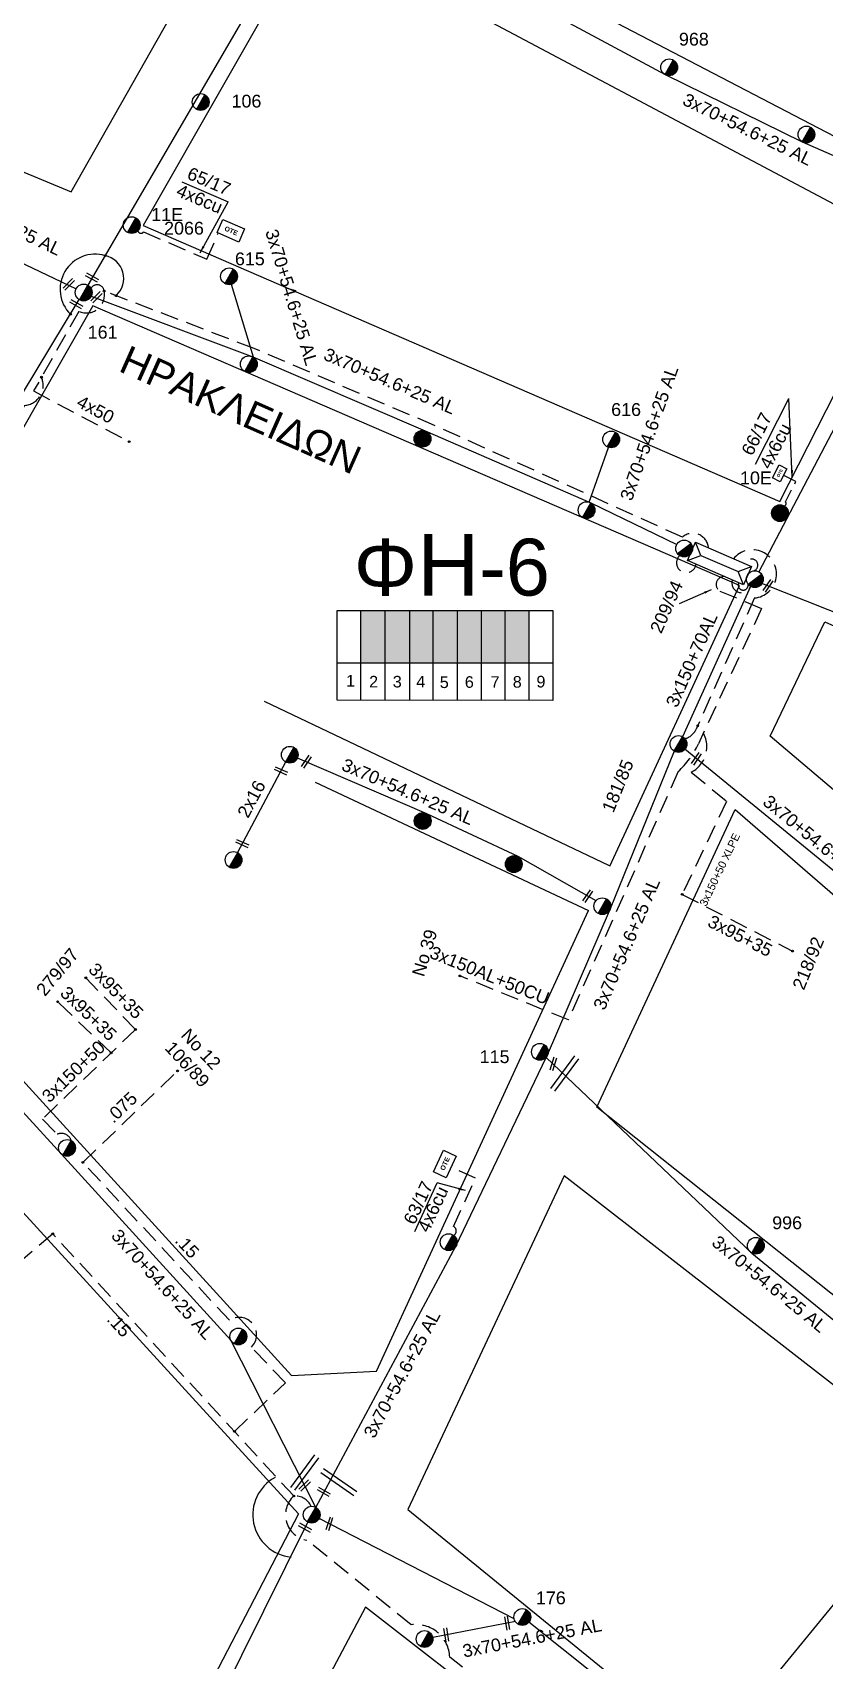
# Model space of a CAD drawing. Header units: millimetres. Extents: x 864 to 3062, y 833 to 2619.
# Drawn here: x 1986.2 to 2097.5, y 1234.1 to 1463.1 of the extents above; entities that cross this region are included whole.
import ezdxf
from ezdxf.enums import TextEntityAlignment as Align

# ---------------------------------------------------------------- set-up
doc = ezdxf.new("R2010")
doc.units = ezdxf.units.MM
doc.linetypes.add('DASHED', pattern=[19.05, 12.7, -6.35])
for name, color, linetype, lineweight in [('.04', 7, 'DASHED', 30), ('.075', 7, 'Continuous', 30), ('.15', 7, 'Continuous', 30), ('2x16', 7, 'Continuous', 30), ('3x150+50', 7, 'Continuous', 30), ('3x150+50 XLPE', 7, 'SYN_LINE', 30), ('3x150+70AL', 7, 'DASHED', 30), ('3x150AL+50CU', 7, 'Continuous', 30), ('3x150AL+50CUXLPE', 7, 'Continuous', 30), ('3x70+54.6+25 AL', 7, 'SYN_LINE', 30), ('3x95+35', 7, 'Continuous', 30), ('4x120+25 AL', 7, 'SYN_LINE', 30), ('4x50', 7, 'Continuous', 30), ('4x50+16AL', 7, 'Continuous', 30), ('text διευθύνσεων', 250, 'Continuous', 30), ('Υπόβαθρο ΔΕΗ', 7, 'Continuous', 30)]:
    doc.layers.add(name, color=color, linetype=linetype, lineweight=lineweight)
for name, color, linetype in [('Pillar OTE', 7, 'Continuous'), ('TEXT ΚΑΛΩΔΙΩΝ', 7, 'Continuous'), ('Άγνωστα', 7, 'Continuous'), ('ΑΓΝΩΣΤΟ ΥΠΟΓΕΙΟ ΚΑΛΩΔΙΟ', 7, 'DASHED'), ('Επιγραφές - Σχήματα', 7, 'Continuous'), ('Καλώδια ΧΤ   3x150+50CU', 7, 'DASHED'), ('Καλώδια ΧΤ   3x150AL+50CU', 7, 'DASHED'), ('Μηχανική τομή', 7, 'Continuous'), ('Στύλος Ξύλινος', 7, 'Continuous'), ('Στύλος Ξύλινος @ 1', 7, 'Continuous'), ('Στύλος ΦΜ', 7, 'Continuous'), ('Στύλος ΦΜ @ 1', 7, 'Continuous'), ('Συνδέσεις', 7, 'Continuous'), ('Τομή', 7, 'Continuous'), ('Υποσταθμός εναέριος 2 στύλων', 7, 'Continuous'), ('Υποσταθμός πόλεως', 7, 'Continuous'), ('Υπόγεια καλώδια Παροχών ΧΤ   4x50AL', 7, 'DASHED'), ('Υπόγεια καλώδια Παροχών ΧΤ   4x6', 7, 'DASHED')]:
    doc.layers.add(name, color=color, linetype=linetype)
doc.styles.add('arial', font='arial.ttf')
doc.styles.get("Standard").update_dxf_attribs({"font": 'arial.ttf'})
doc.linetypes.add('SYN_LINE', pattern='A,0.5,-0.0001,["/\\/\\/\\/",Standard,S=0.1,R=0,X=0,Y=-0.05],-0.25', length=0.7501)
doc.dimstyles.new('ISO-25', dxfattribs={"dimtxt": 2.5, "dimasz": 2.5, "dimexe": 1.25, "dimexo": 0.625, "dimtad": 1, "dimtxsty": 'Standard', "dimcen": 2.5, "dimadec": 0, "dimazin": 0, "dimtfac": 1, "dimtmove": 0, "dimatfit": 3, "dimfxl": 1, "dimarcsym": 0})

# ---------------------------------------------------------------- blocks, each defined once
blk = doc.blocks.new('ΥΠΑΡΧΩΝ ΤΣΙΜΕΝΤΕΝΙΟΣ ΣΤΥΛΟΣ')
at = {"layer": 'Στύλος ΦΜ'}
blk.add_hatch(color=7, dxfattribs=at).paths.add_polyline_path([(-1.29, -2.28, 0.574793), (2.62, 0, 0.268822), (1.3, 2.27)])
at = {"layer": 'Στύλος ΦΜ', "color": 7}
blk.add_line((-1.29, -2.28), (1.3, 2.27), dxfattribs=at)
blk.add_circle((0, 0), 2.62, dxfattribs=at)
at = {"layer": 'Στύλος ΦΜ', "flags": 4}
for tag, p in [('ΑΡΙΘΜΟΣ', (-4.68, 8.05)), ('ΤΥΠΟΣ', (-4.91, 3.03))]:
    blk.add_attdef(tag, p, '', height=4, dxfattribs=at)
blk = doc.blocks.new('ΥΠΑΡΧΩΝ ΞΥΛΙΝΟΣ ΣΤΥΛΟΣ')
at = {"layer": 'Στύλος Ξύλινος'}
h = blk.add_hatch(color=7, dxfattribs=at)
h.paths.add_polyline_path([(-2.62, 0, 0.270008), (-1.29, -2.28), (1.3, 2.27, 0.576266)])
h.paths.add_polyline_path([(-1.29, -2.28, 0.574793), (2.62, 0, 0.268822), (1.3, 2.27)])
at = {"layer": 'Στύλος Ξύλινος', "color": 7}
blk.add_line((-1.29, -2.28), (1.3, 2.27), dxfattribs=at)
blk.add_circle((0, 0), 2.62, dxfattribs=at)
at = {"layer": 'Στύλος Ξύλινος', "flags": 4}
for tag, p in [('ΑΡΙΘΜΟΣ', (-4.91, 8.6)), ('ΤΥΠΟΣ', (-4.85, 3.39))]:
    blk.add_attdef(tag, p, '', height=4, dxfattribs=at)
blk = doc.blocks.new('ΥΠΟΣΤΑΘΜΟΣ ΕΝΑΕΡΙΟΣ ΕΠΙ 2 ΣΤΥΛΩΝ')
at = {"layer": 'Υποσταθμός εναέριος 2 στύλων', "linetype": 'Continuous'}
for points in [[(-11.97, -2.11, 0.574793), (-8.45, -0.07, 0.268822), (-9.64, 1.98)], [(9.68, -2.15, 0.574793), (13.19, -0.1, 0.268822), (12.01, 1.95)]]:
    blk.add_hatch(color=256, dxfattribs=at).paths.add_polyline_path(points)
for p, q in [((-11.97, -2.11), (-9.64, 1.98)), ((9.68, -2.15), (12.01, 1.95))]:
    blk.add_line(p, q, dxfattribs=at)
for centre in [(-10.81, -0.07), (10.84, -0.1)]:
    blk.add_circle(centre, 2.36, dxfattribs=at)
at = {"layer": 'Υποσταθμός πόλεως', "linetype": 'Continuous', "ltscale": 40}
blk.add_lwpolyline([(-8.57, 2.82), (8.57, 2.82), (8.57, -2.82), (-8.57, -2.82)], close=True, dxfattribs=at)
for points in [[(-5.75, 0), (-8.57, 2.82)], [(-8.57, -2.82), (-5.75, 0)], [(-5.75, 0), (5.75, 0)], [(5.75, 0), (8.57, 2.82)], [(8.57, -2.82), (5.75, 0)]]:
    blk.add_lwpolyline(points, dxfattribs=at)
at = {"layer": 'Υποσταθμός εναέριος 2 στύλων', "ltscale": 40, "flags": 1}
for tag, p in [('ΜΕΤΑΣΧΗΜΑΤΙΣΜΟΣ', (14.09, 2.51)), ('ΙΣΧΥΣ', (14.07, -0.28)), ('ΑΡΙΘΜΟΣ', (14.19, -3))]:
    blk.add_attdef(tag, p, '', height=1.8, dxfattribs=at)
blk = doc.blocks.new('ΜΗΧΑΝΙΚΗ ΤΟΜΗ')
at = {"layer": 'Μηχανική τομή', "ltscale": 40}
for p, q in [((-1.89, 0.78), (5.69, 0.78)), ((-1.89, -0.77), (5.69, -0.77))]:
    blk.add_line(p, q, dxfattribs=at)
blk = doc.blocks.new('ΤΟΜΗ')
at = {"layer": 'Τομή', "ltscale": 40}
for p, q in [((-5.68, 0), (17.06, 0)), ((-5.68, -2.77), (17.06, -2.77))]:
    blk.add_line(p, q, dxfattribs=at)
blk = doc.blocks.new('_ΣΥΝΔΕΣΗ')
at = {"layer": 'Συνδέσεις', "linetype": 'SYN_LINE', "ltscale": 40}
blk.add_hatch(color=256, dxfattribs=at).paths.add_polyline_path([(0.5, -0.01, 1), (-0.5, -0.01, 1)])
at = {"layer": 'Συνδέσεις'}
blk.add_circle((0, -0.01), 0.5, dxfattribs=at)
blk = doc.blocks.new('PILLAR ΟΤΕ')
at = {"layer": 'Pillar OTE', "ltscale": 40}
blk.add_lwpolyline([(-3.31, 2.02), (3.39, 2.02), (3.39, -1.99), (-3.31, -1.99)], close=True, dxfattribs=at)
at = {"layer": 'Pillar OTE', "insert": (-1.81, 0.71), "char_height": 1.3575, "width": 109.961, "attachment_point": 1}
blk.add_mtext('{\\fArial|b1|i0|c161|p34;OTE}', dxfattribs=at)

msp = doc.modelspace()

# ---------------------------------------------------------------- hatches: boundary and pattern name
at = {"layer": 'Καλώδια ΧΤ   3x150AL+50CU', "linetype": 'DASHED', "lineweight": -3, "ltscale": 0.2}
h = msp.add_hatch(color=85, dxfattribs=at)
h.dxf.hatch_style = 1
h.paths.add_polyline_path([(2035.8, 1381.78), (2032.36, 1381.78), (2032.36, 1374.42), (2035.8, 1374.42)])
h = msp.add_hatch(color=1, dxfattribs=at)
h.dxf.hatch_style = 1
h.paths.add_polyline_path([(2035.8, 1374.42), (2039.24, 1374.41), (2039.24, 1381.78), (2035.8, 1381.78)])
h = msp.add_hatch(color=2, dxfattribs=at)
h.dxf.hatch_style = 1
h.paths.add_polyline_path([(2042.48, 1381.78), (2039.18, 1381.78), (2039.18, 1374.42), (2042.48, 1374.41)])
h = msp.add_hatch(color=30, dxfattribs=at)
h.dxf.hatch_style = 1
h.paths.add_polyline_path([(2045.78, 1381.78), (2042.48, 1381.78), (2042.48, 1374.41), (2045.78, 1374.41)])
h = msp.add_hatch(color=5, dxfattribs=at)
h.dxf.hatch_style = 1
h.paths.add_polyline_path([(2049.17, 1381.78), (2045.87, 1381.78), (2045.87, 1374.41), (2049.16, 1374.41)])
h = msp.add_hatch(color=6, dxfattribs=at)
h.dxf.hatch_style = 1
h.paths.add_polyline_path([(2052.5, 1381.78), (2049.2, 1381.78), (2049.2, 1374.41), (2052.5, 1374.41)])
h = msp.add_hatch(color=27, dxfattribs=at)
h.dxf.hatch_style = 1
h.paths.add_polyline_path([(2055.89, 1381.78), (2052.59, 1381.78), (2052.59, 1374.41), (2055.89, 1374.41)])

# ---------------------------------------------------------------- linework, layer by layer
at = {"layer": '.04', "color": 1, "linetype": 'DASHED', "lineweight": -3, "ltscale": 0.2}
msp.add_lwpolyline([(1989.04, 1294.1), (1971.79, 1279.23)], dxfattribs=at)
at = {"layer": '.075', "color": 1, "linetype": 'DASHED', "lineweight": -3, "ltscale": 0.2}
msp.add_lwpolyline([(1993.28, 1304.14), (2006.58, 1317)], dxfattribs=at)
at = {"layer": '.15', "color": 1, "linetype": 'DASHED', "lineweight": -3, "ltscale": 0.2}
for points in [[(2014.59, 1266.3), (2021.76, 1273.15), (2016.99, 1278.15, 0.908241), (2013.88, 1281.93), (1993.28, 1304.14)], [(2025.38, 1255.76, 0.313615), (2022.94, 1257.22), (1989.04, 1294.1)]]:
    msp.add_lwpolyline(points, format="xyb", dxfattribs=at)
at = {"layer": '2x16', "color": 6, "linetype": 'Continuous', "lineweight": -3, "ltscale": 0.2}
msp.add_lwpolyline([(2021.79, 1360.45), (2015.02, 1347.72)], dxfattribs=at)
at = {"layer": '3x150+50', "color": 151, "linetype": 'DASHED', "lineweight": -3, "ltscale": 0.2}
msp.add_lwpolyline([(2000.68, 1322.84), (1987.6, 1310.24), (1989.66, 1308.1, -0.443595), (1991.64, 1307.2, 22.027892)], format="xyb", dxfattribs=at)
at = {"layer": '3x150+50 XLPE', "color": 2, "linetype": 'DASHED', "lineweight": -3, "ltscale": 0.2}
msp.add_lwpolyline([(2079.72, 1365.55, -0.525719), (2078.82, 1359.03), (2083.79, 1354.92), (2077.54, 1341.84)], format="xyb", dxfattribs=at)
at = {"layer": '3x150+70AL', "color": 2, "linetype": 'DASHED', "lineweight": -3, "ltscale": 0.2}
msp.add_lwpolyline([(2084.77, 1389.05, -1.508917), (2087.71, 1383.53), (2079.5, 1365.06, -0.232942), (2077.93, 1363.75, 0.78716)], format="xyb", dxfattribs=at)
at = {"layer": '3x150+70AL', "color": 5, "linetype": 'DASHED', "lineweight": -3, "ltscale": 0.2}
msp.add_lwpolyline([(2087.63, 1387.35, 1.716568), (2086.5, 1388.3, -1.00569)], format="xyb", dxfattribs=at)
at = {"layer": '3x150+70AL', "color": 1, "linetype": 'DASHED', "lineweight": -3, "ltscale": 0.2}
msp.add_lwpolyline([(2087.17, 1385.15, -0.979346), (2084.6, 1386.06, 0.227355)], format="xyb", dxfattribs=at)
at = {"layer": '3x150+70AL', "color": 6, "linetype": 'DASHED', "lineweight": -3, "ltscale": 0.2}
msp.add_lwpolyline([(2086.81, 1385.46, -1.415147), (2085.51, 1385.66, -0.073726)], format="xyb", dxfattribs=at)
at = {"layer": '3x150AL+50CU', "color": 30, "linetype": 'DASHED', "lineweight": -3, "ltscale": 0.2}
msp.add_lwpolyline([(1987.46, 1414.57, -0.519489), (1985.07, 1410.62), (1981.64, 1404.31, -0.599367), (1978.28, 1398.5), (1973.29, 1389.72, -0.973265), (1971.08, 1386), (1952.96, 1353.6, -0.632499), (1951.18, 1350.64, 1.837958)], format="xyb", dxfattribs=at)
at = {"layer": '3x150AL+50CU', "color": 85, "linetype": 'DASHED', "lineweight": -3, "ltscale": 0.2}
msp.add_lwpolyline([(2083.51, 1386.53, 0.779724), (2082.83, 1384.5), (2088.72, 1382.05), (2079.82, 1363.01, -0.097341), (2076.98, 1359.11), (2061.55, 1324.18), (2046.28, 1330.37)], format="xyb", dxfattribs=at)
at = {"layer": '3x150AL+50CUXLPE', "color": 1, "linetype": 'DASHED', "lineweight": -3, "ltscale": 0.2}
msp.add_lwpolyline([(2092.95, 1171.86), (2101.32, 1166.44), (2113.75, 1185.65), (2107.92, 1190.29), (2105.37, 1189.76), (2084.02, 1206.73), (2079.51, 1207.12), (2044.86, 1234.56, 0.443398), (2039.44, 1239.1), (2024.78, 1251.01, -0.627492), (2022.94, 1257.22, 0.627492)], format="xyb", dxfattribs=at)
at = {"layer": '3x70+54.6+25 AL', "color": 1, "linetype": 'SYN_LINE', "lineweight": -3, "ltscale": 15}
for points in [[(2026.45, 1479.13), (2048.86, 1471.3), (2075.13, 1457.14), (2094.43, 1447.69), (2113.62, 1439.3)], [(2114.12, 1437.8), (2105.36, 1419.7), (2088.3, 1387.22)]]:
    msp.add_lwpolyline(points, dxfattribs=at)
at = {"layer": '3x70+54.6+25 AL', "color": 30, "linetype": 'SYN_LINE', "lineweight": -3, "ltscale": 10}
msp.add_lwpolyline([(2017.26, 1417.39), (2014.17, 1427.63)], dxfattribs=at)
at = {"layer": '3x70+54.6+25 AL', "color": 30, "linetype": 'SYN_LINE', "lineweight": -3, "ltscale": 15}
msp.add_lwpolyline([(1951.18, 1350.97), (1970.82, 1388.12), (1978.84, 1402.51), (1992.78, 1425.49)], dxfattribs=at)
at = {"layer": '3x70+54.6+25 AL', "color": 27, "linetype": 'SYN_LINE', "lineweight": -3, "ltscale": 15}
for points in [[(1994.46, 1425.99), (2017.19, 1417.42), (2041.41, 1407.03), (2064.68, 1396.9), (2076.78, 1391.03)], [(2058.41, 1318.9), (2087.32, 1291.39), (2111.17, 1271.94), (2127.09, 1261.04)]]:
    msp.add_lwpolyline(points, dxfattribs=at)
at = {"layer": '3x70+54.6+25 AL', "color": 27, "linetype": 'SYN_LINE', "lineweight": -3, "ltscale": 10}
msp.add_lwpolyline([(2064.45, 1397), (2067.17, 1404.71)], dxfattribs=at)
at = {"layer": '3x70+54.6+25 AL', "color": 5, "linetype": 'SYN_LINE', "lineweight": -3, "ltscale": 15}
msp.add_lwpolyline([(2190.57, 1340.91), (2146.25, 1361.24), (2116.71, 1374.46), (2088.76, 1385.56)], dxfattribs=at)
at = {"layer": '3x70+54.6+25 AL', "color": 6, "linetype": 'SYN_LINE', "lineweight": -3, "ltscale": 15}
for points in [[(2087.17, 1385.15), (2077.61, 1364.01)], [(2065.43, 1340.93), (2054.48, 1347.17), (2041.65, 1353.18), (2023.45, 1361.01)], [(2076.44, 1361.97), (2067.44, 1339.79), (2058.41, 1318.9)], [(2026.03, 1255.61), (2045.74, 1292.35), (2058.41, 1318.9)]]:
    msp.add_lwpolyline(points, dxfattribs=at)
at = {"layer": '3x70+54.6+25 AL', "color": 2, "linetype": 'SYN_LINE', "lineweight": -3, "ltscale": 15}
msp.add_lwpolyline([(2146.82, 1302.19), (2114.67, 1331.26), (2102.57, 1342.08), (2077.93, 1362.25)], dxfattribs=at)
at = {"layer": '3x70+54.6+25 AL', "color": 151, "linetype": 'SYN_LINE', "lineweight": -3, "ltscale": 15}
msp.add_lwpolyline([(2026.03, 1255.61), (2014.09, 1279.13), (1990.22, 1305.35), (1968.91, 1328.63), (1950.78, 1349.9)], dxfattribs=at)
at = {"layer": '3x70+54.6+25 AL', "color": 85, "linetype": 'SYN_LINE', "lineweight": -3, "ltscale": 15}
msp.add_lwpolyline([(2054.09, 1239.55), (2042.47, 1237.32)], dxfattribs=at)
at = {"layer": '3x95+35', "color": 2, "linetype": 'DASHED', "lineweight": -3, "ltscale": 0.2}
msp.add_lwpolyline([(2077.54, 1341.84), (2093.07, 1333.87)], dxfattribs=at)
at = {"layer": '3x95+35', "color": 151, "linetype": 'DASHED', "lineweight": -3, "ltscale": 0.2}
for points in [[(2000.68, 1322.84), (1993.69, 1330.09)], [(1997.26, 1319.54), (1989.73, 1326.74)]]:
    msp.add_lwpolyline(points, dxfattribs=at)
at = {"layer": '4x120+25 AL', "color": 30, "linetype": 'SYN_LINE', "lineweight": -3, "ltscale": 15}
msp.add_lwpolyline([(2024.13, 1479.24), (1993.98, 1427.52)], dxfattribs=at)
at = {"layer": '4x120+25 AL', "color": 27, "linetype": 'SYN_LINE', "lineweight": -3, "ltscale": 15}
msp.add_lwpolyline([(1935.28, 1451.06), (1961.55, 1441.7), (1992.33, 1427)], dxfattribs=at)
at = {"layer": '4x50', "color": 30, "linetype": 'DASHED', "lineweight": -3, "ltscale": 0.2}
msp.add_lwpolyline([(1996.27, 1426.68, -0.60996), (1992.72, 1423.83), (1986.35, 1412.64), (1999.79, 1405.51)], format="xyb", dxfattribs=at)
at = {"layer": '4x50', "color": 85, "linetype": 'Continuous', "lineweight": -3, "ltscale": 0.2}
for points in [[(2053.92, 1239.94), (2026.5, 1254.05)], [(2087.74, 1214.11), (2055.99, 1239.47)]]:
    msp.add_lwpolyline(points, dxfattribs=at)
at = {"layer": '4x50+16AL', "color": 1, "lineweight": -3, "ltscale": 0.2}
msp.add_lwpolyline([(1991.28, 1189.2), (2009.44, 1222.38), (2024.92, 1253.53)], dxfattribs=at)
at = {"layer": 'Pillar OTE', "lineweight": -3, "ltscale": 40}
for points in [[(2029.04, 1369.14), (2029.04, 1381.78), (2059.37, 1381.78), (2059.37, 1369.11), (2029.04, 1369.14)], [(2032.36, 1369.14), (2032.36, 1381.78)], [(2035.8, 1369.14), (2035.8, 1381.78)], [(2039.24, 1369.13), (2039.24, 1381.78)], [(2042.54, 1369.13), (2042.54, 1381.78)], [(2045.93, 1369.13), (2045.93, 1381.78)], [(2049.32, 1369.12), (2049.32, 1381.78)], [(2052.66, 1369.12), (2052.66, 1381.78)], [(2056.05, 1369.12), (2056.05, 1381.78)], [(2029.04, 1374.42), (2059.37, 1374.39)]]:
    msp.add_lwpolyline(points, dxfattribs=at)
at = {"layer": 'ΑΓΝΩΣΤΟ ΥΠΟΓΕΙΟ ΚΑΛΩΔΙΟ', "color": 30, "linetype": 'DASHED', "lineweight": -3, "ltscale": 0.2}
msp.add_lwpolyline([(2081.24, 1390.58, 0.611919), (2077.57, 1392.09), (2042.7, 1407.8), (2017.34, 1418.62), (1996.27, 1426.68, 0.736538), (1994.42, 1427.07, 1.688334)], format="xyb", dxfattribs=at)
at = {"layer": 'Καλώδια ΧΤ   3x150+50CU', "color": 27, "linetype": 'DASHED', "ltscale": 0.2}
msp.add_arc((2078.13, 1388.48), 1.38, 127.8211, 347.9558, dxfattribs=at)
at = {"layer": 'Καλώδια ΧΤ   3x150+50CU', "color": 7, "linetype": 'Continuous', "ltscale": 0.2}
msp.add_arc((2023.14, 1254.57), 5.97, 118.4842, 264.318, dxfattribs=at)
at = {"layer": 'Υπόβαθρο ΔΕΗ', "lineweight": -3}
for points in [[(2042.59, 1530.56), (1996.55, 1554.91), (1946.54, 1470.05), (1950.2, 1457.86), (1991.64, 1440.67)], [(2109.24, 1443.07), (2029.74, 1484.53), (2053.1, 1525.47), (2108.6, 1496.85), (2137.57, 1481.86), (2113.9, 1440.91)], [(2109.65, 1433.21), (2025.68, 1477.83), (2001.76, 1435.92), (2091.28, 1397.09)], [(2097.62, 1380.17), (2170.89, 1347.36), (2174.23, 1335.47), (2153.88, 1309.85), (2089.93, 1364.1)], [(2111.23, 1275.56), (2065.53, 1311.9), (2084.98, 1353.79), (2110.57, 1331.61), (2146.25, 1300.99), (2120.42, 1268.74)], [(1950.9, 1302.14), (1926.89, 1289.19), (1921.86, 1297.77), (1946.04, 1339.59), (2023.6, 1254.71), (1992.34, 1194.52), (1987.32, 1194.27), (1930.13, 1284.22), (1953.2, 1297.74)], [(2114.27, 1260.82), (2060.97, 1302.25), (2038.96, 1255.32), (2081.44, 1220.68)], [(2073.03, 1210.43), (2033.03, 1241.56), (1998.26, 1175.98), (2018.88, 1143.34), (2025.15, 1143.27)]]:
    msp.add_lwpolyline(points, close=True, dxfattribs=at)
at = {"layer": 'Υπόβαθρο ΔΕΗ', "color": 7, "linetype": 'Continuous', "lineweight": -2, "ltscale": 0.2}
for points in [[(2007.18, 1442.08), (2013.72, 1439.24)], [(2087.85, 1402.34), (2092.54, 1411.56)], [(2039.95, 1294.43), (2043.09, 1301.26)]]:
    msp.add_lwpolyline(points, dxfattribs=at)
at = {"layer": 'Υπόβαθρο ΔΕΗ', "lineweight": -3}
for points in [[(2067.39, 1345.82), (2085.58, 1385.28), (1994.68, 1424.61), (1952.65, 1350.95), (2022.63, 1274.19), (2034.57, 1274.78), (2064.39, 1339.55)], [(2067.34, 1345.84), (2018.82, 1368.96)], [(2064.43, 1339.54), (2025.97, 1357.59)]]:
    msp.add_lwpolyline(points, dxfattribs=at)
for centre, radius, start, end in [((1995, 1426.95), 4.93, 73.2418, 225.4807), ((1995.74, 1428.47), 3.28, 312.3016, 78.2341)]:
    msp.add_arc(centre, radius, start, end, dxfattribs=at)
at = {"layer": 'Υπόγεια καλώδια Παροχών ΧΤ   4x6', "color": 30, "linetype": 'DASHED', "lineweight": -2, "ltscale": 0.2}
msp.add_lwpolyline([(2001, 1435.18, 0.651537), (2001.82, 1435.02), (2010.71, 1431.16), (2012.33, 1434.91)], format="xyb", dxfattribs=at)
at = {"layer": 'Υπόγεια καλώδια Παροχών ΧΤ   4x6', "color": 1, "linetype": 'DASHED', "lineweight": -2, "ltscale": 0.15}
msp.add_lwpolyline([(2091.88, 1396.47, 0.613802), (2092.07, 1397.03), (2093.53, 1399.9), (2091.85, 1400.76)], format="xyb", dxfattribs=at)
at = {"layer": 'Υπόγεια καλώδια Παροχών ΧΤ   4x6', "color": 6, "linetype": 'DASHED', "lineweight": -2, "ltscale": 0.2}
msp.add_lwpolyline([(2045.39, 1293.88, 0.641675), (2045.38, 1295.13), (2048.5, 1301.9), (2045.14, 1303.45)], format="xyb", dxfattribs=at)

# ---------------------------------------------------------------- block references
at = {"layer": 'Pillar OTE'}
for p, xscale, yscale, zscale, rotation in [((2014.07, 1435.18), 0.5, 0.5, 0.5, 336.550399844422), ((2091.25, 1401.05), 0.3108750916303405, 0.3108750916303405, 0.3108750916303405, 63.04614622699541), ((2044.17, 1303.89), 0.5, 0.5, 0.5, 65.27697137504319)]:
    msp.add_blockref('PILLAR ΟΤΕ', p, dxfattribs=dict(at, xscale=xscale, yscale=yscale, zscale=zscale, rotation=rotation))
at = {"layer": 'Μηχανική τομή', "lineweight": -3, "xscale": 0.2499999999999463, "yscale": 0.2499999999999463, "zscale": 0.4999999999999997}
for p, rotation in [((1995, 1428.33), 150.6550577237379), ((1990.96, 1427.31), 44.8602561409818), ((1994.86, 1425.5), 44.8602561409818), ((1992.79, 1424.6), 150.6550577237379), ((2089.38, 1384.86), 55.80494535832628), ((2024.46, 1360.11), 55.80494535832628), ((2079.28, 1360.52), 55.80494535832628), ((2020.69, 1359.42), 336.066343235186), ((2015.25, 1349.19), 336.066343235186), ((2064.02, 1341.21), 55.80494535832628), ((2059.31, 1317.57), 72.02161003224073), ((2024.14, 1258.37), 44.16273323783079), ((2027.61, 1257.54), 150.6550577237379), ((2024.95, 1252.51), 150.6550577237379), ((2027.82, 1252.88), 72.02161003224073), ((2053.03, 1238.86), 99.24480190938554), ((2044.47, 1237.22), 99.24480190938552)]:
    msp.add_blockref('ΜΗΧΑΝΙΚΗ ΤΟΜΗ', p, dxfattribs=dict(at, rotation=rotation))
at = {"layer": 'Στύλος Ξύλινος @ 1', "lineweight": -3, "ltscale": 40, "xscale": 0.4499999999998181, "yscale": 0.4499999999998181, "zscale": 0.4499999999998181}
for p in [(2041.03, 1405.92), (2041.06, 1352.16), (2053.86, 1346.09)]:
    msp.add_blockref('ΥΠΑΡΧΩΝ ΞΥΛΙΝΟΣ ΣΤΥΛΟΣ', p, dxfattribs=at)
at = {"layer": 'Στύλος Ξύλινος @ 1', "lineweight": -3, "ltscale": 40}
ref = msp.add_blockref('ΥΠΑΡΧΩΝ ΞΥΛΙΝΟΣ ΣΤΥΛΟΣ', (2091.29, 1395.45), dxfattribs=dict(at, xscale=0.4499999999998181, yscale=0.4499999999998181, zscale=0.4499999999998181))
ref.add_attrib('ΤΥΠΟΣ', '10Ε', (2085.68, 1399.52), dxfattribs={"layer": 'Στύλος Ξύλινος', "height": 1.8, "flags": 4})
at = {"layer": 'Στύλος ΦΜ @ 1', "lineweight": -3, "ltscale": 40}
ref = msp.add_blockref('ΥΠΑΡΧΩΝ ΤΣΙΜΕΝΤΕΝΙΟΣ ΣΤΥΛΟΣ', (2075.71, 1458.16), dxfattribs=dict(at, xscale=0.449999999999818, yscale=0.449999999999818, zscale=0.449999999999818))
ref.add_attrib('ΤΥΠΟΣ', '968', (2077.09, 1461.22), dxfattribs={"layer": 'Στύλος ΦΜ', "height": 1.8, "flags": 4})
ref = msp.add_blockref('ΥΠΑΡΧΩΝ ΤΣΙΜΕΝΤΕΝΙΟΣ ΣΤΥΛΟΣ', (2009.84, 1453.28), dxfattribs=dict(at, xscale=0.449999999999818, yscale=0.449999999999818, zscale=0.449999999999818))
ref.add_attrib('ΤΥΠΟΣ', '106', (2014.18, 1452.51), dxfattribs={"layer": 'Στύλος ΦΜ', "height": 1.8, "rotation": 360, "flags": 4})
for p, xscale, yscale, zscale in [((2095.01, 1448.71), 0.4499999999998181, 0.4499999999998181, 0.4499999999998181), ((2016.61, 1416.4), 0.4499999999998181, 0.4499999999998181, 0.4499999999998181), ((2064.1, 1395.88), 0.4499999999998181, 0.4499999999998181, 0.4499999999998181), ((2022.37, 1361.48), 0.4499999999998181, 0.4499999999998181, 0.4499999999998181), ((2077.02, 1362.99), 0.449999999999818, 0.449999999999818, 0.449999999999818), ((2014.47, 1346.68), 0.449999999999818, 0.449999999999818, 0.449999999999818), ((2066.32, 1340.17), 0.449999999999818, 0.449999999999818, 0.449999999999818), ((1991.05, 1306.18), 0.4499999999998181, 0.4499999999998181, 0.4499999999998181), ((2044.71, 1292.92), 0.4499999999998181, 0.4499999999998181, 0.4499999999998181), ((2015.14, 1279.65), 0.4499999999998181, 0.4499999999998181, 0.4499999999998181), ((2025.45, 1254.59), 0.4499999999998181, 0.4499999999998181, 0.4499999999998181), ((2041.32, 1237.1), 0.4499999999998181, 0.4499999999998181, 0.4499999999998181)]:
    msp.add_blockref('ΥΠΑΡΧΩΝ ΤΣΙΜΕΝΤΕΝΙΟΣ ΣΤΥΛΟΣ', p, dxfattribs=dict(at, xscale=xscale, yscale=yscale, zscale=zscale))
ref = msp.add_blockref('ΥΠΑΡΧΩΝ ΤΣΙΜΕΝΤΕΝΙΟΣ ΣΤΥΛΟΣ', (2000.14, 1435.97), dxfattribs=dict(at, xscale=0.4499999999998182, yscale=0.4499999999998182, zscale=0.4499999999998182))
ref.add_attrib('ΤΥΠΟΣ', '11Ε', (2002.88, 1436.56), dxfattribs={"layer": 'Στύλος ΦΜ', "height": 1.8, "flags": 4})
ref.add_attrib('ΑΡΙΘΜΟΣ', '2066', (2004.7, 1434.64), dxfattribs={"layer": 'Στύλος ΦΜ', "height": 1.8, "flags": 4})
ref = msp.add_blockref('ΥΠΑΡΧΩΝ ΤΣΙΜΕΝΤΕΝΙΟΣ ΣΤΥΛΟΣ', (2013.83, 1428.76), dxfattribs=dict(at, xscale=0.4499999999998182, yscale=0.4499999999998182, zscale=0.4499999999998182))
ref.add_attrib('ΤΥΠΟΣ', '615', (2014.66, 1430.32), dxfattribs={"layer": 'Στύλος ΦΜ', "height": 1.8, "flags": 4})
ref = msp.add_blockref('ΥΠΑΡΧΩΝ ΤΣΙΜΕΝΤΕΝΙΟΣ ΣΤΥΛΟΣ', (1993.39, 1426.49), dxfattribs=dict(at, xscale=0.449999999999818, yscale=0.449999999999818, zscale=0.449999999999818))
ref.add_attrib('ΤΥΠΟΣ', '161', (1993.96, 1420.01), dxfattribs={"layer": 'Στύλος ΦΜ', "height": 1.8, "rotation": 360, "flags": 4})
ref = msp.add_blockref('ΥΠΑΡΧΩΝ ΤΣΙΜΕΝΤΕΝΙΟΣ ΣΤΥΛΟΣ', (2067.56, 1405.83), dxfattribs=dict(at, xscale=0.4499999999998181, yscale=0.4499999999998181, zscale=0.4499999999998181))
ref.add_attrib('ΤΥΠΟΣ', '616', (2067.56, 1409.13), dxfattribs={"layer": 'Στύλος ΦΜ', "height": 1.8, "flags": 4})
ref = msp.add_blockref('ΥΠΑΡΧΩΝ ΤΣΙΜΕΝΤΕΝΙΟΣ ΣΤΥΛΟΣ', (2057.54, 1319.69), dxfattribs=dict(at, xscale=0.449999999999818, yscale=0.449999999999818, zscale=0.449999999999818))
ref.add_attrib('ΤΥΠΟΣ', '115', (2049.08, 1318.11), dxfattribs={"layer": 'Στύλος ΦΜ', "height": 1.8, "flags": 4})
ref = msp.add_blockref('ΥΠΑΡΧΩΝ ΤΣΙΜΕΝΤΕΝΙΟΣ ΣΤΥΛΟΣ', (2087.9, 1292.42), dxfattribs=dict(at, xscale=0.449999999999818, yscale=0.449999999999818, zscale=0.449999999999818))
ref.add_attrib('ΤΥΠΟΣ', '996', (2090.2, 1294.75), dxfattribs={"layer": 'Στύλος ΦΜ', "height": 1.8, "flags": 4})
ref = msp.add_blockref('ΥΠΑΡΧΩΝ ΤΣΙΜΕΝΤΕΝΙΟΣ ΣΤΥΛΟΣ', (2055.07, 1240.2), dxfattribs=dict(at, xscale=0.449999999999818, yscale=0.449999999999818, zscale=0.449999999999818))
ref.add_attrib('ΤΥΠΟΣ', '176', (2056.98, 1241.99), dxfattribs={"layer": 'Στύλος ΦΜ', "height": 1.8, "flags": 4})
at = {"layer": 'Συνδέσεις', "lineweight": -3, "xscale": 0.25, "yscale": 0.25, "zscale": 0.25}
for p in [(1996.41, 1431.68), (1996.27, 1426.69), (1997.95, 1426.04), (1991.54, 1423.44), (1987.46, 1414.58), (1999.79, 1405.51), (2079.72, 1365.55), (2077.54, 1341.85), (2093.07, 1333.87), (2046.28, 1330.37), (1993.69, 1330.1), (1989.73, 1326.74), (2000.68, 1322.84), (1997.26, 1319.55), (2006.58, 1317.01), (1993.28, 1304.14), (1989.04, 1294.1), (2014.59, 1266.31), (2022.95, 1257.22)]:
    msp.add_blockref('_ΣΥΝΔΕΣΗ', p, dxfattribs=at)
at = {"layer": 'Τομή', "lineweight": -3, "xscale": 0.2499999999999996, "yscale": 0.2499999999999996, "zscale": 0.2499999999999996}
for p, rotation in [((2059.92, 1315.69), 53.64867218581642), ((2023.36, 1259.58), 53.64867218581642), ((2028.29, 1260.28), 325.0916792499096)]:
    msp.add_blockref('ΤΟΜΗ', p, dxfattribs=dict(at, rotation=rotation))
at = {"layer": 'Υποσταθμός εναέριος 2 στύλων', "lineweight": -3, "xscale": 0.5, "yscale": 0.5, "zscale": 0.5, "rotation": 336.603798546248}
msp.add_blockref('ΥΠΟΣΤΑΘΜΟΣ ΕΝΑΕΡΙΟΣ ΕΠΙ 2 ΣΤΥΛΩΝ', (2082.8, 1388.37), dxfattribs=at)

# ---------------------------------------------------------------- texts
at = {"lineweight": -3, "ltscale": 30, "char_height": 1.63, "width": 11.2573, "attachment_point": 1}
for s, insert in [('1', (2030.28, 1372.7)), ('2', (2033.52, 1372.57)), ('3', (2036.85, 1372.57)), ('4', (2040.15, 1372.57)), ('5', (2043.46, 1372.49)), ('6', (2046.98, 1372.52)), ('7', (2050.61, 1372.52)), ('8', (2053.72, 1372.54)), ('9', (2057.05, 1372.57))]:
    msp.add_mtext(s, dxfattribs=dict(at, insert=insert))
at = {"layer": 'text διευθύνσεων', "color": 7, "lineweight": -3, "ltscale": 40, "insert": (1999.75, 1419.16), "char_height": 4, "width": 94.4586, "attachment_point": 1, "rotation": 336.0552, "style": 'arial'}
msp.add_mtext('HPAKΛEIΔΩN', dxfattribs=at)
at = {"layer": 'TEXT ΚΑΛΩΔΙΩΝ', "linetype": 'Continuous', "lineweight": -3, "ltscale": 0.2}
for s, height, rotation, p in [('3x70+54.6+25 AL', 1.8, 333.9146, (2086.75, 1449.44)), ('4x120+25 AL', 1.8, 334.4698, (1983.37, 1435.64)), ('3x70+54.6+25 AL', 1.8, 286.8055, (2022.63, 1425.82)), ('3x70+54.6+25 AL', 1.8, 336.7898, (2036.44, 1414.04)), ('3x70+54.6+25 AL', 1.8, 70.6005, (2072.9, 1406.72)), ('4x50', 1.8, 332.0503, (1995.07, 1410.05)), ('209/94', 1.8, 66.0342, (2075.33, 1382.28)), ('3x150+70AL', 1.8, 66.0342, (2078.88, 1374.84)), ('3x70+54.6+25 AL', 1.8, 336.7168, (2038.97, 1356.29)), ('2x16', 1.8, 62.0127, (2016.98, 1355.26)), ('3x70+54.6+25 AL', 1.8, 320.6931, (2096.97, 1348.99)), ('3x150+50 XLPE', 1.1, 64.434, (2082.83, 1345.32)), ('3x70+54.6+25 AL', 1.8, 66.6369, (2069.73, 1334.88)), ('3x95+35', 1.8, 332.8317, (2085.7, 1336.01)), ('3x150AL+50CU', 1.8, 337.9214, (2050.47, 1330.46)), ('3x95+35', 1.8, 313.9373, (1997.95, 1328.27)), ('3x95+35', 1.8, 316.2684, (1994.08, 1325.08)), ('3x150+50', 1.8, 43.9373, (1991.95, 1316.93)), ('.075', 1.8, 44.0503, (1998.71, 1311.89)), ('3x70+54.6+25 AL', 1.8, 312.3135, (2004.49, 1287)), ('3x70+54.6+25 AL', 1.8, 320.8048, (2089.81, 1287.04)), ('.15', 1.8, 312.8435, (2007.95, 1292.37)), ('.15', 1.8, 312.594, (1998.38, 1281.28)), ('3x70+54.6+25 AL', 1.8, 61.7952, (2038.14, 1274.37)), ('3x70+54.6+25 AL', 1.8, 10.8611, (2056.44, 1237.25))]:
    msp.add_text(s, height=height, rotation=rotation, dxfattribs=at).set_placement(p, align=Align.MIDDLE_CENTER)
at = {"layer": 'Άγνωστα', "lineweight": -3, "ltscale": 40, "char_height": 1.8, "width": 27.758, "attachment_point": 1, "style": 'arial'}
for s, insert, rotation in [('181/85', (2066.2, 1353.88), 67.7828), ('No 39', (2039.51, 1330.65), 73.3986), ('218/92', (2092.98, 1328.94), 67.7828), ('279/97', (1986.56, 1328.52), 50.6562), ('No 12', (2008.26, 1323.15), 313.0301), ('106/89', (2006, 1321.36), 313.0301)]:
    msp.add_mtext(s, dxfattribs=dict(at, insert=insert, rotation=rotation))
at = {"layer": 'Υπόβαθρο ΔΕΗ', "lineweight": -3, "insert": (2031.36, 1392.53), "char_height": 8, "width": 84.6573, "attachment_point": 1}
msp.add_mtext('Φ{\\H1.0833x;H}-6', dxfattribs=at)
at = {"layer": 'Υπόγεια καλώδια Παροχών ΧΤ   4x50AL', "color": 7, "ltscale": 0.2, "char_height": 1.8, "attachment_point": 1}
for s, insert, rotation in [('65/17', (2008.48, 1444.21), 337), ('4x6cu', (2006.96, 1441.81), 337), ('66/17', (2085.78, 1404.21), 63), ('4x6cu', (2088.31, 1402.31), 63), ('63/17', (2038.28, 1296), 65), ('4x6cu', (2040.25, 1294.9), 65)]:
    msp.add_mtext_dynamic_manual_height_columns(s, width=1.8, gutter_width=12.5, heights=[0.118], dxfattribs=dict(at, insert=insert, rotation=rotation))

# ---------------------------------------------------------------- leaders
at = {"layer": 'Επιγραφές - Σχήματα', "ltscale": 40}
for points in [[(2009.75, 1432.07), (2013.72, 1439.24)], [(2093.03, 1400.53), (2092.54, 1411.56)], [(2047.06, 1300.17), (2043.09, 1301.26)]]:
    msp.add_leader(points, dimstyle='ISO-25', override={"dimasz": 1, "dimtad": 0}, dxfattribs=at)
at = {"layer": 'Επιγραφές - Σχήματα', "lineweight": -3, "ltscale": 40}
msp.add_leader([(2081.62, 1384.68), (2077.1, 1382.72)], dimstyle='ISO-25', override={"dimasz": 1, "dimtad": 0}, dxfattribs=at)

doc.saveas('drawing.dxf')
